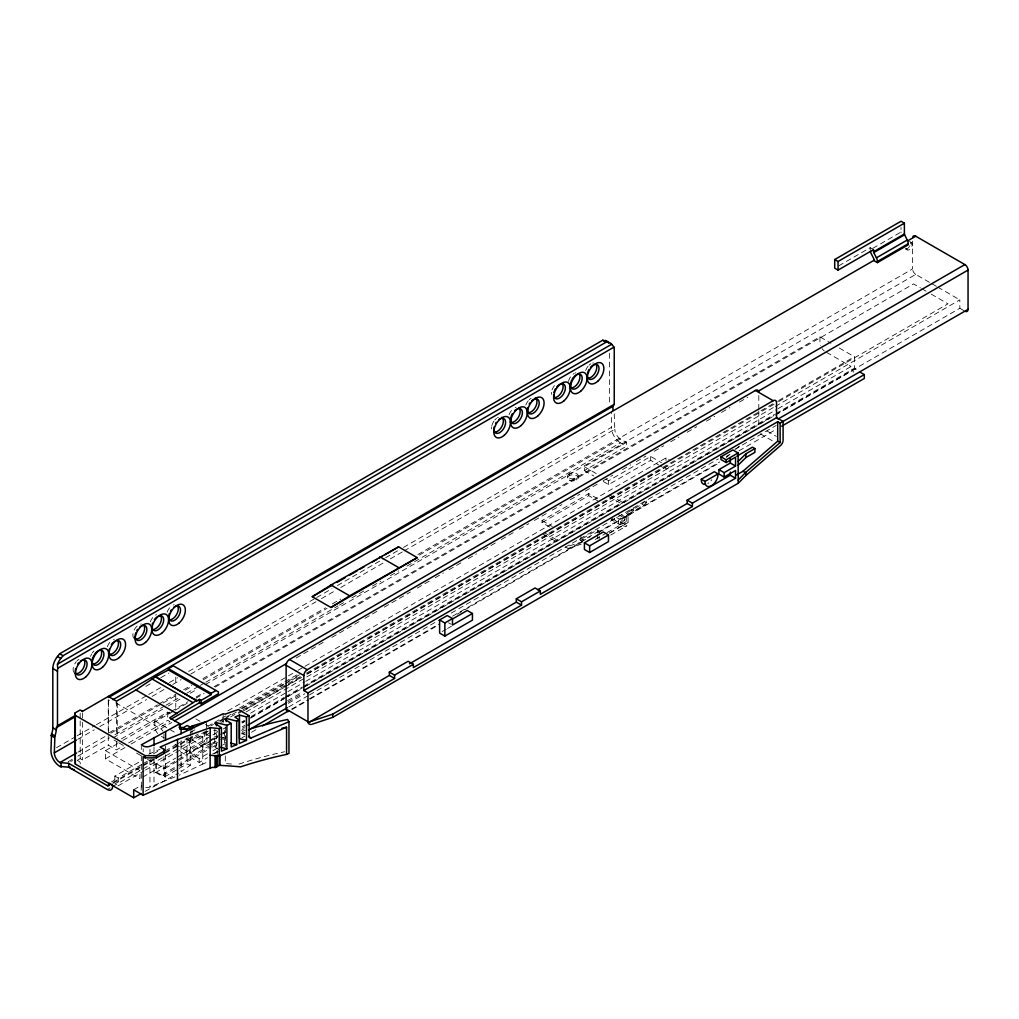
<?xml version="1.0" encoding="UTF-8"?>
<svg xmlns="http://www.w3.org/2000/svg" width="1019" height="1019" viewBox="0 0 1019 1019"><rect width="100%" height="100%" fill="white"/><g stroke="black" fill="none" stroke-linecap="round" stroke-linejoin="round"><path stroke-width="0.75" stroke-dasharray="5 3.75" d="M910.655 242.331A4.229 2.446 -60 0 1 911.954 243.082L912.247 245.031A4.229 2.446 -60 0 1 909.292 249.642A4.229 2.446 -60 0 1 906.337 248.432M620.405 524.186L620.405 522.136L633.398 508.608L633.398 510.646L620.405 524.186L622.838 525.587A7.4 4.267 60 0 0 628.061 522.569L628.061 514.264L643.715 505.233L646.288 502.673L646.288 498.355M620.405 522.136L622.838 523.537A4.891 2.828 60 0 0 626.29 521.55L626.29 513.245L641.945 504.201L644.505 501.641L646.288 502.673M726.241 457.493L731.043 453.34M735.845 449.175L739.45 446.055M190.286 737.692L190.286 765.32L181.102 771.65L181.102 740.227M838.803 265.806L870.201 247.681L873.563 249.617M872.875 248.279L901.025 232.039L901.025 227.415M108.447 733.158L108.447 702.295L111.95 700.282M145.832 686.373L152.633 682.45M160.785 677.737L168.95 673.024M56.453 747.742L75.737 736.61M77.113 735.82L95.022 725.477M96.397 724.687L147.347 695.264M148.723 694.474L161.117 687.316M169.383 682.539L177.65 677.775M188.668 671.419L315.355 598.268M316.731 597.478L331.888 588.727M337.391 585.543L384.214 558.514M385.59 557.724L397.983 550.566M403.499 547.381L611.438 427.33L611.438 411.943M77.724 739.348L94.245 729.808M99.76 726.623L146.583 699.594M152.086 696.41L164.479 689.252M172.746 684.488L181.013 679.711M190.642 674.145L315.966 601.796M321.469 598.624L335.251 590.663M340.754 587.492L384.825 562.042M390.328 558.871L402.722 551.712M404.097 550.91L614.801 429.266L614.19 413.013M109.199 732.725L157.423 704.881M158.798 704.091L175.332 694.538M183.611 689.774L191.878 684.997M202.896 678.629L325.532 607.821M332.423 603.847L340.69 599.07M417.866 554.527L912.565 268.914L912.565 241.134M77.826 752.239L105.365 736.329M110.867 733.158L161.83 703.734M163.206 702.944L175.599 695.786M185.241 690.22L192.12 686.246M203.138 679.89L327.074 608.33M419.344 555.062L620.405 438.972L626.379 442.424L626.379 446.309L584.346 470.574L584.346 466.702L626.379 442.424M68.184 761.69L72.311 759.295M77.826 756.123L109.492 737.832M115.007 734.648L164.581 706.027M165.957 705.237L179.726 697.289M186.617 693.302L199.011 686.156M200.386 685.354L204.513 682.972M205.889 682.182L338.091 605.846M339.48 605.057L343.607 602.675M351.873 597.898L364.267 590.74M372.521 585.976L380.788 581.199M390.43 575.633L398.684 570.869M406.95 566.093L620.405 442.857L626.379 446.309M112.994 737.871L162.569 709.249M168.071 706.065L181.841 698.117M190.107 693.353L196.985 689.379M205.252 684.602L915.737 274.417L930.895 283.167M77.61 760.149L80.183 758.658L82.475 759.983L108.256 745.106L116.523 749.869L123.261 745.984M121.363 738.902L167.715 712.141L169.956 713.427M157.678 733.527A7.4 4.267 60 0 1 154.824 726.496L154.824 720.853L169.969 712.115M171.358 711.313L187.878 701.773M196.145 697.009L203.023 693.035M214.041 686.679L819.938 336.856L830.969 343.225M105.492 750.646L139.96 770.542L139.96 778.72L105.492 758.824L105.492 750.646L121.949 741.144M122.891 740.393L173.854 710.969M175.23 710.179L187.623 703.021M195.89 698.257L204.157 693.48M215.175 687.112L913.534 283.919L920.424 287.906M128.649 742.876L167.715 720.318L169.956 721.605L130.177 744.571M105.492 758.824L128.814 745.36M115.72 702.83L160.76 728.84L171.778 722.471M296.134 658.007L326.424 640.518M331.939 637.346L359.465 621.45M364.98 618.266L377.374 611.107M384.252 607.133L410.415 592.026M417.306 588.052L429.687 580.906M435.202 577.722L443.456 572.958M448.971 569.774L462.741 561.826M468.243 558.641L476.51 553.877M483.388 549.903L495.782 542.745M501.284 539.573L513.678 532.415M519.193 529.23L528.823 523.664M534.338 520.492L546.732 513.334M552.234 510.15L561.877 504.596M570.13 499.819L579.773 494.253M585.275 491.082L597.669 483.923M603.172 480.739L612.814 475.172M622.456 469.619L630.71 464.842M636.225 461.658L645.855 456.104M654.122 451.328L663.764 445.762M670.642 441.787L678.909 437.024M687.163 432.247L696.805 426.681M706.447 421.127L714.701 416.351M721.592 412.377L729.846 407.613M739.488 402.046L747.755 397.27M605.936 479.159L608.636 480.713L650.67 456.448L661.433 462.664M549.738 527.078L542.032 522.62L542.032 520.582L588.74 493.604L599.019 499.539M542.032 522.62L588.74 495.654L597.733 500.851M603.235 481.49L608.636 484.598L650.67 460.333L658.745 464.995M141.628 764.505L118.204 778.032L118.204 781.879L114.841 779.943L114.841 776.083L141.03 760.976M153.423 753.818L160.314 749.831M190.629 732.33L197.52 728.356M227.836 710.854L287.078 676.654M288.453 675.852L296.72 671.075M298.108 670.285L303.611 667.101M304.987 666.311L665.993 457.888L669.356 459.824M111.479 781.879L114.841 779.943M143.017 763.715L151.283 758.938M165.053 750.978L176.083 744.622M177.459 743.819L188.477 737.463M207.774 726.318L213.277 723.133M214.665 722.344L225.683 715.975M239.465 708.027L283.549 682.564M284.925 681.775L297.331 674.616M112.88 782.477L153.334 759.117M165.256 752.239L193.304 736.036M210.729 725.987L213.48 724.394M218.996 721.21L233.275 712.969M241.044 708.472L287.014 681.94M287.906 681.431L299.42 674.782M112.829 783.394L154.175 759.524M165.193 753.168L198.272 734.062M220.321 721.337L223.072 719.745M224.46 718.955L236.854 711.784M242.369 708.613L283.715 684.743M285.091 683.94L298.873 675.992M186.541 739.17L189.292 740.762L205.825 731.222M220.97 722.471L223.721 720.879M230.612 716.905L241.63 710.549M243.006 709.759L287.065 684.309M288.441 683.52L300.834 676.361M306.35 673.177L777.293 401.282M778.669 400.492L854.406 356.765L854.444 368.445L857.641 370.738M114.841 783.815L118.204 781.879M238.624 713.376L286.836 685.545M288.211 684.755L301.993 676.794M307.496 673.623L777.204 402.441M778.58 401.639L948.001 303.828L928.704 292.682M107.377 789.534L110.128 787.942M112.6 786.515L209.073 730.827M243.528 710.931L283.741 687.71M284.861 687.061L301.649 677.368M306.91 674.336L669.356 465.084A7.4 4.267 60 0 1 664.121 468.103L660.095 465.772M117.962 785.929L144.15 770.81M145.526 770.007L214.945 729.922L217.684 731.502M246.127 711.937L773.956 407.18M775.332 406.39L959.834 299.866L959.834 308.273L775.319 414.797M175.039 744.214L185.942 750.506L217.607 732.215M223.123 729.044L225.874 727.451M250.661 713.134L286.466 692.461M287.842 691.672L304.363 682.131M305.738 681.342L776.695 409.434M778.07 408.644L851.056 366.509A5.554 3.197 60 0 0 853.795 372.19M142.711 777.14L175.625 758.136M176.988 757.346L204.424 741.514L206.908 742.94L206.908 734.763L204.424 733.336L204.424 741.514M207.456 753.818L199.202 758.595L189.292 752.226L208.577 741.093M209.952 740.303L218.219 735.527M219.595 734.737L225.097 731.553M241.63 722.012L244.382 720.42M251.26 716.446L284.314 697.365M285.689 696.576L302.21 687.035M303.598 686.233L774.542 414.338M775.918 413.548L854.406 368.228M147.5 759.372L155.716 764.123L155.716 772.517L217.671 736.75M223.186 733.565L225.938 731.973M242.458 722.446L245.21 720.853M250.725 717.669L283.766 698.588M285.142 697.798L301.662 688.258M303.038 687.456L773.943 415.586M189.852 753.194L211.888 740.482M213.264 739.679L217.404 737.297M222.906 734.113L225.658 732.521M242.191 722.981L244.942 721.401M250.445 718.217L286.25 697.544M287.625 696.754L304.159 687.214M305.534 686.411L854.966 369.196M156.467 763.893L156.467 772.071L164.683 776.809L164.683 768.644L177.815 761.053M179.127 760.301L187.012 755.741M185.942 750.506A5.554 3.197 60 0 0 189.852 757.079L209.137 745.946M210.513 745.156L217.404 741.182M222.906 737.998L225.658 736.406M242.191 726.865L244.942 725.273M287.625 700.639L302.77 691.888M133.693 789.789L141.157 785.471M155.716 772.517L160.76 775.434A4.496 2.598 60 0 0 163.932 773.599L217.633 742.596M223.148 739.412L225.9 737.832M242.42 728.292L245.171 726.7M287.855 702.053L303 693.315M163.002 775.65L178.147 766.912M179.522 766.122L211.2 747.831M212.576 747.042L218.079 743.857M241.49 730.343L244.242 728.751M288.301 703.314L304.821 693.773M164.683 776.809L177.815 769.23M179.127 768.479L187.012 763.919L190.286 765.32M212.971 750.646L221.238 745.87M222.613 745.08L225.365 743.488M241.885 733.947L244.636 732.355M288.708 706.919L307.98 695.786M309.368 694.983L438.807 620.253M451.2 613.094L718.344 458.868M734.865 449.328L776.185 425.471M599.108 530.988L583.454 540.019L580.894 540.427L579.123 539.395L581.683 539L597.338 529.956L599.108 530.988L599.108 535.141M145.131 791.343L178.516 773.141M726.305 456.461L728.98 454.92M616.559 517.486L619.246 519.04L623.997 516.289L621.323 514.748M189.852 757.079L199.202 762.479L207.456 757.703M214.347 753.729L218.474 751.347M241.885 737.832L244.636 736.24M251.527 732.266L258.418 728.292M291.459 709.211L307.98 699.671M309.368 698.868L438.807 624.137M452.576 616.189L590.281 536.682M597.159 532.708L719.72 461.951M739.004 450.818L776.185 429.356M292.236 709.453L308.744 699.926M310.12 699.123L438.055 625.258M457.314 614.139L582.499 541.866M599.006 532.338L720.064 462.448M595.198 539.497L605.719 533.421M607.044 532.657L626.29 521.55M609.489 532.899L625.284 523.779M609.642 533.204L628.061 522.569M442.246 631.551L446.195 629.271M447.507 628.506L451.442 626.239M610.738 535.077L626.532 525.957M212.614 754.022L215.85 752.442A5.184 2.993 0 0 0 217.213 750.353A6.534 3.77 0 0 1 217.9 748.583M208.182 731.132L202.756 733.68L202.756 764.097L179.255 775.153M202.756 764.097L205.94 762.683M148.774 754.187L160.098 749.22M214.805 729.629L214.805 746.889L216.397 746.201L216.397 730.508M226.18 741.998L224.588 742.685L224.588 726.993M145.717 787.458A5.286 3.057 0 0 0 149.971 786.999L176.325 776.338M582.651 541.675L568.003 546.35L568.003 548.4L582.651 543.726M191.992 736.533L191.992 739.527L206.449 734.954L217.455 736.661M219.021 736.903L225.314 737.871A306.49 176.949 0 0 0 220.69 739.628M909.534 241.452L911.406 242.535M910.413 243.388L912.285 244.471M905.305 248.776L907.177 249.859M932.27 283.957L936.41 286.339M937.786 287.141L959.834 299.866M959.834 308.273L964.878 311.177M921.8 288.695L927.315 291.88M839.248 348.001L854.406 356.765M826.536 352.345L851.056 366.509M766.899 430.935L776.338 436.387M760.301 433.839L773.79 441.622M584.346 466.702L597.847 474.485M584.346 470.574L593.797 476.039M641.945 504.201L643.715 505.233M609.693 494.916L624.188 503.297M608.356 496.202L622.851 504.571M630.761 509.131L633.398 510.646M626.29 513.245L628.061 514.264M618.202 514.493L624.889 518.365M611.655 518.276L618.355 522.136M623.997 516.289A4.624 2.675 -60 0 1 623.908 521.626A4.624 2.675 -60 0 1 619.335 524.275L611.273 519.614A4.624 2.675 -60 0 0 613.081 519.639M581.683 539L583.454 540.019M542.032 520.582L552.311 526.505M544.299 532.67L558.807 541.051M542.961 533.956L556.145 541.56M565.367 546.885L568.003 548.4M448.551 622.775L451.162 624.278M242.076 732.597L245.095 734.342M241.758 733.311L244.42 734.852M195.915 718.943L200.042 721.325M205.558 724.509L208.322 726.101M154.824 720.853L176.886 733.591M161.422 736.342L164.148 737.922M180.159 751.589L187.012 755.538M156.467 763.69L164.683 768.644M114.001 740.036L117.567 742.099M118.764 742.787L124.229 745.946M136.559 753.054L142.023 756.213M141.323 785.573L141.157 790.247M114.841 776.083L118.204 778.032M214.805 746.889L220.079 750.315M191.992 739.527L202.756 747.105A306.49 176.949 0 0 1 211.595 743.271M870.201 247.681L870.201 249.833M819.938 336.856L819.938 342.499A7.4 4.267 60 0 0 820.512 345.568M758.798 395.487L758.798 409.332M758.798 410.874L758.798 424.719M665.993 457.888L665.993 460.512M650.67 456.448L650.67 460.333M609.566 353.313L609.566 403.282M608.636 480.713L608.636 484.598M599.108 536.516L599.108 539.293M597.338 529.956L597.338 532.733M597.338 534.109L597.338 538.261A4.891 2.828 60 0 1 597.287 538.86M588.74 493.604L588.74 495.654M580.894 536.109L580.894 540.427M578.232 475.86L578.232 477.809M576.69 478.026L576.69 479.962M569.213 475.644L569.213 473.708A5.286 3.057 0 0 1 577.977 474.918A5.286 3.057 0 0 1 572.13 478.879A5.286 3.057 0 0 1 568.678 474.077M567.672 475.86L567.672 477.809M225.314 726.802L225.314 746.94M225.314 756.022L225.314 763.575A368.292 119.86 20.5 0 1 232.663 764.123M223.11 713.797L223.11 716.739M223.11 718.217L223.11 722.624M217.213 750.353L217.213 754.761M206.449 723.019L206.449 728.98M206.449 730.47L206.449 734.954M199.202 758.595L199.202 762.479M191.992 730.572L191.992 735.043M190.286 731.553L190.286 736.164M189.292 740.762L189.292 752.226M187.012 738.265L187.012 763.919M175.752 677.062L175.752 685.023M175.752 694.563L175.752 707.301M167.715 712.141L167.715 720.318M165.613 746.048L165.613 780.592M163.932 734.342L163.932 739.042M163.932 756.327L163.932 773.599M154.009 746.952L154.009 757.945M154.009 759.524L154.009 786.209M149.959 749.182L149.959 753.55M149.959 759.588L149.959 786.999M143.195 748.838L143.195 751.755M141.323 746.418L141.323 749.525M141.323 755.754L141.323 790.349M117.274 702.868L117.274 738.189M116.523 701.199L116.523 735.743M116.523 742.023L116.523 749.869M108.256 699.556L108.256 734.113M108.256 735.68L108.256 745.106M82.475 712.88L82.475 720.726M82.475 722.305L82.475 759.983M80.183 713.122L80.183 719.401M80.183 720.968L80.183 758.658M77.444 760.607A5.286 3.057 0 0 1 80.081 764.263M70.77 761.537A5.286 3.057 0 0 1 72.655 760.607M620.405 438.972A7.923 4.573 60 0 1 614.801 429.266M619.335 524.275A4.624 2.675 -60 0 1 619.246 519.04M585.645 370.534A8.318 4.802 -60 0 1 588.218 366.076M589.071 365.171A8.318 4.802 -60 0 1 590.893 363.796M592.701 363.07A8.318 4.802 -60 0 1 593.555 362.993M620.405 442.857A12.687 7.324 60 0 1 611.438 427.33M551.445 394.417A8.318 4.802 -60 0 1 551.445 392.302M552.018 389.946A8.318 4.802 -60 0 1 556.336 383.819M73.725 672.247A8.318 4.802 -60 0 1 76.298 661.624M77.151 660.72A8.318 4.802 -60 0 1 78.972 659.344M90.551 656.376A8.318 4.802 -60 0 1 91.634 654.032M92.334 652.924A8.318 4.802 -60 0 1 93.965 651.014M107.364 646.67A8.318 4.802 -60 0 1 110.791 641.308M113.529 639.473A8.318 4.802 -60 0 1 114.421 639.206M133.999 638.365A8.318 4.802 -60 0 1 133.514 631.563A8.318 4.802 -60 0 1 138.762 624.825M140.584 624.112A8.318 4.802 -60 0 1 141.437 624.023M150.328 621.857A8.318 4.802 -60 0 1 153.754 616.495M155.576 615.119A8.318 4.802 -60 0 1 156.493 614.674M167.141 612.152A8.318 4.802 -60 0 1 172.389 605.413M173.306 604.968A8.318 4.802 -60 0 1 174.211 604.687M491.655 428.935A8.318 4.802 -60 0 1 491.655 426.808M491.871 425.649A8.318 4.802 -60 0 1 494.011 421.025M494.801 420.006A8.318 4.802 -60 0 1 496.546 418.338M497.476 417.726A8.318 4.802 -60 0 1 498.393 417.281M509.041 414.758A8.318 4.802 -60 0 1 514.289 408.02M515.206 407.575A8.318 4.802 -60 0 1 516.111 407.294M525.855 405.052A8.318 4.802 -60 0 1 528.428 400.594M529.281 399.69A8.318 4.802 -60 0 1 531.103 398.314M568.475 381.424A8.318 4.802 -60 0 1 574.079 373.502M574.996 373.056A8.318 4.802 -60 0 1 575.888 372.788M614.597 518.62A4.624 2.675 -60 0 1 614.1 519.053M909.84 245.745A4.229 2.446 -60 0 1 909.534 246.331M909.177 246.891A4.229 2.446 -60 0 1 908.349 247.859M907.891 248.254A4.229 2.446 -60 0 1 905.662 248.916M160.76 728.84A4.496 2.598 60 0 1 163.002 731.209M108.447 702.295A4.496 2.598 60 0 1 109.377 700.244M915.737 274.417A4.496 2.598 60 0 1 912.565 268.914M901.063 232.74A6.076 3.503 60 0 1 901.025 232.039M242.267 731.362A306.49 176.949 0 0 1 245.273 730.406M238.994 764.084A306.49 176.949 0 0 1 284.619 751.767M212.729 742.813A306.49 176.949 0 0 1 216.117 741.424M711.784 479.682A9.247 5.337 -60 0 1 710.88 480.879M708.867 482.828A9.247 5.337 -60 0 1 707.797 483.554M824.358 351.02A7.4 4.267 60 0 1 822.091 348.638M569.621 480.178A5.286 3.057 0 0 0 578.168 478.28A5.286 3.057 0 0 0 571.06 474.956A5.286 3.057 0 0 0 569.621 480.178"/><path stroke-width="1.5" d="M141.323 793.534L133.693 797.75L133.693 789.789L143.106 795.228L177.51 780.159L212.067 767.434L215.697 767.434L215.697 755.512M179 727.209L183.445 727.604L187.012 725.541L190.286 726.942L186.643 729.451L179.777 729.107L179.777 723.732L141.323 744.851L143.195 745.933A5.286 3.057 0 0 0 149.971 746.277L179.255 734.432L223.11 713.797L225.314 714.141A306.49 176.949 0 0 1 238.408 709.542L249.133 715.733L249.12 736.661A2.662 1.745 -52.2 0 0 251.26 737.896M170.988 719.21L199.393 702.817L199.495 699.391L201.163 700.359L211.137 694.601L211.137 693.315L168.441 668.668L168.441 669.954L211.137 694.601M199.393 702.817L201.061 703.785L201.163 700.359M143.106 795.228L143.106 756.671L145.182 757.856L156.391 757.856L163.855 753.55L164.161 749.411L160.098 747.067L177.51 739.437L210.207 727.668L219.238 728.572L221.403 727.642L221.403 751.169L226.893 748.812L226.893 725.286L231.198 723.439L231.198 746.965L236.688 744.609L236.688 721.083L239.287 719.962L239.287 743.501L246.471 740.405L246.471 716.879L249.133 715.733M163.855 753.55L164.161 749.411M215.697 767.434L219.123 765.396A7.859 2.56 20.5 0 1 220.04 765.396A362.547 117.987 20.5 0 1 240.599 766.848A301.535 174.096 0 0 1 286.556 754.404L288.963 753.372L288.963 721.707L287.587 719.49A306.49 176.949 0 0 0 249.833 729.018M75.406 715.427L57.484 725.77L56.185 729.77A13.209 7.63 -60 0 1 54.924 735.896L54.313 752.863A7.923 4.573 60 0 0 59.917 762.569L68.681 763.307L107.377 785.649A2.637 1.528 60 0 0 109.237 784.579L109.237 783.178L112.6 785.114L112.6 786.515A7.4 4.267 60 0 1 107.377 789.534L68.681 767.192L59.917 766.454A12.687 7.324 60 0 1 50.95 750.927L51.561 733.947A13.209 7.63 -60 0 0 52.822 727.833L52.822 668.515A13.209 7.63 -60 0 1 57.484 656.478L59.662 653.778L602.738 340.231L608.267 342.371A13.209 7.63 -60 0 1 611.629 344.269A16.355 12.839 86.3 0 1 613.922 347.173A13.209 7.63 -60 0 1 614.24 349.772L614.24 404.326L612.928 406.288L108.549 697.493M738.087 480.115L745.908 472.217L780.121 442.59L780.121 423.127L777.688 421.726L307.98 692.92L303.866 690.538L303.866 675.546A4.751 2.751 -60 0 1 307.228 669.725L773.192 400.709A4.751 2.751 -60 0 1 776.554 402.645L776.554 417.65L303.866 690.538M782.974 441.367A4.751 2.751 -60 0 1 780.541 445.52L745.908 475.516L738.253 483.223L332.729 717.351L312.247 724.178M57.484 725.77L57.484 671.203A13.209 7.63 -60 0 1 57.803 668.247A16.355 12.839 86.3 0 1 57.484 664.197A13.209 7.63 -60 0 1 60.847 658.414L63.025 655.714L606.101 342.18L608.267 342.371M738.087 465.288L745.908 457.531L754.901 452.347L754.901 448.589L745.908 453.786L738.087 461.531M736.635 474.918L742.953 471.262L777.688 441.176L777.688 421.726M108.256 696.423L116.523 701.199L135.947 689.978L155.614 676.718L196.96 700.855L199.495 699.391M179.777 723.732L169.638 717.885L196.629 700.397M312.273 596.701L330.946 585.021L398.582 546.859L417.268 557.648L330.946 607.477L312.273 596.701L332.818 584.83M330.946 607.477L349.632 595.809L417.268 557.648M57.484 664.197L611.629 344.269M57.803 668.247L613.922 347.173M877.397 262.622L877.397 261.539A6.076 3.503 60 0 0 876.416 257.832L873.767 252.585A1.325 0.764 60 0 1 873.563 251.769L873.563 249.617L838.064 270.111L834.701 268.175L834.701 259.539L901.025 221.25L904.388 223.186L904.388 233.975A1.325 0.764 60 0 0 904.605 234.778L907.241 240.025A6.076 3.503 60 0 1 908.222 243.745L908.222 244.815L877.397 262.622L874.022 260.673L874.022 259.59A1.325 0.764 60 0 0 873.818 258.788L871.169 253.54A6.076 3.503 60 0 1 870.353 251.273M834.701 259.539L838.064 261.488L904.388 223.186M873.563 251.769L904.388 233.975M133.693 797.75L75.317 764.046L75.037 712.943L80.183 709.976L82.475 711.313M873.767 252.585L904.605 234.778M82.297 711.44L614.24 404.326M56.185 727.732L75.47 716.586M876.416 257.832L907.241 240.025M112.994 699.671L874.429 260.062M907.47 240.981L915.737 236.217L964.878 264.583A4.496 2.598 60 0 1 968.05 270.086L968.05 309.343A4.496 2.598 60 0 1 965.375 311.419M168.441 668.668L173.319 665.84L218.384 691.863L218.435 693.748L201.061 703.785M155.614 676.718L168.441 669.954M877.397 261.539L908.222 243.745M336.932 582.46L345.148 577.709M349.262 575.34L357.478 570.589M360.216 569.01L364.331 566.64M372.546 561.889L376.661 559.52M379.399 557.941L382.138 556.349M384.889 554.769L398.582 546.859M54.313 752.863L76.349 740.138M59.917 762.569L76.438 753.028M211.137 693.315L216.015 690.5M174.529 720.892L964.878 264.583M288.963 711.3A4.751 2.751 -60 0 1 286.122 709.097L286.122 665.305A4.751 2.751 -60 0 1 289.485 659.484L755.436 390.468A4.751 2.751 -60 0 1 758.429 390.85M179.382 725.413L286.492 663.573M758.76 390.914L968.05 270.086M75.037 712.943L75.317 715.376L145.182 755.703L156.391 755.703L163.855 751.385M107.377 785.649L110.128 784.057M247.923 725.108L286.479 702.855M778.032 419.051L968.05 309.343M537.815 589.708L687.175 503.475L687.175 500.125L692.398 503.144L735.54 478.229L735.54 470.485L724.165 477.058L718.93 474.039L718.93 469.619L724.165 472.638L735.54 466.065L735.54 457.174L726.203 462.562L720.968 459.544L720.968 456.805L732.852 449.939L738.087 452.958L738.253 483.223M248.776 729.973L287.333 707.708M780.121 423.127L864.316 374.597L864.316 378.469L781.688 426.171M439.622 619.947L447.239 615.54L452.474 618.571L452.474 625.042L472.447 613.502L472.447 620.151L444.857 636.085L439.622 633.066L439.622 619.947L444.857 622.966L452.474 618.571M262.545 725.897L288.708 710.791M720.968 456.805L726.203 459.824L738.087 452.958M452.563 618.941L467.212 610.483L472.447 613.502M584.409 542.821L603.248 531.956L608.483 534.975L608.483 541.611L589.644 552.489L584.409 549.47L584.409 542.821L589.644 545.84L608.483 534.975M736.775 456.245L752.468 447.188L754.901 448.589M701.276 479.248L714.319 471.721L718.051 473.873A9.247 5.337 -60 0 1 711.529 485.706A9.247 5.337 -60 0 1 705.008 481.414L701.276 479.248A9.247 5.337 -60 0 0 704.715 484.433M718.93 469.619L730.317 463.046L735.54 466.065M705.008 481.414L718.051 473.873M311.113 724.42A4.98 3.528 -45 0 1 309.509 724.191L309.063 723.936A4.713 3.337 -45 0 1 308.184 722.828L389.347 675.419L389.347 672.094L408.122 661.255L413.357 664.273L413.357 667.598L521.524 605.146L521.524 601.821L540.299 590.982L540.299 594.306L692.398 506.494L692.398 503.144M409.485 663.789L516.302 602.127L516.302 598.803L535.077 587.963L540.299 590.982M687.175 500.125L730.317 475.211L735.54 478.229M389.347 672.094L394.582 675.113L413.357 664.273M307.98 692.92L307.98 721.719A4.751 2.751 -60 0 0 308.031 722.369L332.729 714.141L394.582 678.437L394.582 675.113M226.893 725.286L216.397 722.662L214.805 723.35L221.403 727.642M236.688 721.083L226.18 718.459L224.588 719.147L231.198 723.439M246.471 716.879L239.465 715.121L234.88 717.096L239.287 719.962M288.963 721.707L251.26 737.896L248.636 736.393M210.105 755.206L219.238 756.123L286.556 727.222L286.556 754.404M191.992 729.082L191.992 726.088L206.449 721.528M210.105 768.377L210.207 727.668M246.471 740.405L239.465 738.66L239.465 715.121M230.689 743.118L236.688 744.609M220.894 747.322L226.893 748.812M860.303 372.279L864.316 374.597M755.436 390.468L773.192 400.709M776.554 417.65L783.089 421.42L783.089 440.284M602.738 340.231L606.101 342.18M777.688 441.176L780.121 442.59M742.953 471.262L745.526 472.752M687.175 503.475L692.398 506.494M516.302 598.803L521.524 601.821M516.302 602.127L521.524 605.146M379.896 556.769L398.582 567.545M330.946 585.021L349.632 595.809M389.347 675.419L394.582 678.437M289.485 659.484L307.228 669.725M286.122 665.305L303.866 675.546M286.122 709.097L307.98 721.719M155.945 677.176L196.96 700.855M151.882 678.871L192.897 702.55M135.947 689.978L176.962 713.657M59.662 653.778L63.025 655.714M183.445 727.604L186.643 729.451M57.484 656.478L60.847 658.414M52.822 668.515L57.484 671.203M52.822 727.833L56.185 729.77M51.561 733.947L54.924 735.896M50.95 735.54L54.313 737.476M191.992 726.088L194.387 727.783M838.064 261.488L838.064 270.111M745.908 453.786L745.908 457.531M745.908 472.217L745.908 475.516M730.317 458.601L730.317 463.046M730.317 472.115L730.317 475.211M726.203 459.824L726.203 462.562M724.165 472.638L724.165 477.058M612.928 406.288L612.928 408.339A13.209 7.63 -60 0 0 613.132 410.466M589.644 545.84L589.644 552.489M444.857 622.966L444.857 636.085M332.729 714.141L332.729 717.351M226.18 718.459L226.18 721.592M220.04 754.761L220.04 765.396M219.238 728.572L219.238 756.123M219.123 755.015L219.123 765.396M217.213 756.238L217.213 766.53M216.397 722.662L216.397 725.795M215.124 755.741L215.124 767.447M190.286 726.942L190.286 730.012M181.102 729.222L181.102 733.935M177.51 739.437L177.51 780.159M165.613 731.909L165.613 739.756M156.391 755.703L156.391 757.856M154.009 737.539L154.009 745.386M145.182 755.703L145.182 757.856M75.317 715.376L75.317 764.046M68.681 763.307L68.681 767.192M61.064 763.231L61.064 767.116M574.499 376.177A8.318 4.802 -60 0 1 582.167 377.501A8.318 4.802 -60 0 1 575.697 388.698A8.318 4.802 -60 0 1 570.716 382.724M571.073 381.526A8.318 4.802 -60 0 1 571.557 380.342M572.156 379.183A8.318 4.802 -60 0 1 573.646 377.081M556.833 386.787A8.318 4.802 -60 0 1 565.099 385.972A8.318 4.802 -60 0 1 560.425 397.474A8.318 4.802 -60 0 1 553.61 394.697M553.903 392.43A8.318 4.802 -60 0 1 554.26 391.245M554.744 390.048A8.318 4.802 -60 0 1 555.342 388.901M590.46 367.375A8.318 4.802 -60 0 1 598.726 366.547A8.318 4.802 -60 0 1 594.052 378.062A8.318 4.802 -60 0 1 587.25 375.285M587.53 373.018A8.318 4.802 -60 0 1 587.887 371.82M588.371 370.636A8.318 4.802 -60 0 1 588.969 369.477M578.83 373.553A8.318 4.802 -60 0 1 577.9 383.259A8.318 4.802 -60 0 1 569.914 387.5M535.268 397.894A8.318 4.802 -60 0 1 535.574 406.938A8.318 4.802 -60 0 1 527.638 412.606M604.904 340.422A13.209 7.63 -60 0 1 608.763 343.148M84.22 660.032A8.318 4.802 -60 0 1 82.437 669.636A8.318 4.802 -60 0 1 74.807 673.342M100.55 649.689A8.318 4.802 -60 0 1 99.951 658.834A8.318 4.802 -60 0 1 92.334 663.929M117.847 640.607A8.318 4.802 -60 0 1 116.064 650.224A8.318 4.802 -60 0 1 108.447 653.931M143.526 624.876A8.318 4.802 -60 0 1 142.927 634.022A8.318 4.802 -60 0 1 135.298 639.117M160.34 615.17A8.318 4.802 -60 0 1 159.741 624.316A8.318 4.802 -60 0 1 152.111 629.411M177.637 606.088A8.318 4.802 -60 0 1 176.211 615.17A8.318 4.802 -60 0 1 168.925 619.705M501.628 417.319A8.318 4.802 -60 0 1 501.947 426.35A8.318 4.802 -60 0 1 494.011 432.018M519.053 408.071A8.318 4.802 -60 0 1 518.111 417.777A8.318 4.802 -60 0 1 510.124 422.019M562.501 383.896A8.318 4.802 -60 0 1 561.074 392.965A8.318 4.802 -60 0 1 553.801 397.499M596.128 364.471A8.318 4.802 -60 0 1 594.714 373.553A8.318 4.802 -60 0 1 587.428 378.087M74.221 769.574A5.286 3.057 0 0 1 70.336 767.944M69.827 767.04A5.286 3.057 0 0 1 69.763 766.568M80.297 661.255A8.318 4.802 -60 0 1 87.099 664.031A8.318 4.802 -60 0 1 80.297 674.68A8.318 4.802 -60 0 1 75.623 668.566M77.762 663.929A8.318 4.802 -60 0 1 78.539 662.923M94.576 654.223A8.318 4.802 -60 0 1 103.276 651.612A8.318 4.802 -60 0 1 99.849 663.14A8.318 4.802 -60 0 1 92.219 662.146M92.219 660.019A8.318 4.802 -60 0 1 92.793 657.663M93.264 656.478A8.318 4.802 -60 0 1 93.875 655.319M113.924 641.843A8.318 4.802 -60 0 1 120.726 644.619A8.318 4.802 -60 0 1 113.924 655.255A8.318 4.802 -60 0 1 109.25 649.154M111.389 644.517A8.318 4.802 -60 0 1 113.033 642.607M157.818 616.419A8.318 4.802 -60 0 1 163.702 619.807A8.318 4.802 -60 0 1 157.818 630.009A8.318 4.802 -60 0 1 151.933 626.609M152.213 624.341A8.318 4.802 -60 0 1 152.57 623.157M154.353 619.705A8.318 4.802 -60 0 1 156.901 617.03M173.714 607.324A8.318 4.802 -60 0 1 180.503 610.457A8.318 4.802 -60 0 1 173.103 620.94A8.318 4.802 -60 0 1 169.383 613.438M170.466 611.094A8.318 4.802 -60 0 1 171.167 609.999M140.087 626.736A8.318 4.802 -60 0 1 146.876 629.882A8.318 4.802 -60 0 1 139.476 640.365A8.318 4.802 -60 0 1 135.756 632.863M136.839 630.519A8.318 4.802 -60 0 1 137.54 629.411M531.523 400.989A8.318 4.802 -60 0 1 539.191 402.314A8.318 4.802 -60 0 1 532.733 413.51A8.318 4.802 -60 0 1 527.753 407.536M529.179 403.995A8.318 4.802 -60 0 1 529.88 402.9M517.448 408.861A8.318 4.802 -60 0 1 522.339 413.816A8.318 4.802 -60 0 1 515.614 423.356A8.318 4.802 -60 0 1 510.723 418.401M510.927 417.242A8.318 4.802 -60 0 1 512.366 413.701M514.71 410.695A8.318 4.802 -60 0 1 516.531 409.307M498.8 419.637A8.318 4.802 -60 0 1 505.602 422.414A8.318 4.802 -60 0 1 498.8 433.062A8.318 4.802 -60 0 1 494.113 426.948M495.552 423.407A8.318 4.802 -60 0 1 496.253 422.312M912.718 237.007A4.496 2.598 60 0 1 915.737 236.217M281.868 728.254A301.535 174.096 0 0 1 286.556 727.222M758.633 391.296A4.751 2.751 -60 0 1 758.76 391.818M580.894 391.029A11.757 6.789 -60 0 0 584.626 372.814A11.757 6.789 -60 0 0 570.716 385.144A11.757 6.789 -60 0 0 580.894 391.029M564.08 400.734A11.757 6.789 -60 0 0 567.812 382.52A11.757 6.789 -60 0 0 553.903 394.85A11.757 6.789 -60 0 0 564.08 400.734M597.707 381.31A11.757 6.789 -60 0 0 601.439 363.108A11.757 6.789 -60 0 0 587.53 375.438A11.757 6.789 -60 0 0 597.707 381.31M504.29 435.253A11.757 6.789 -60 0 0 508.022 417.038A11.757 6.789 -60 0 0 494.113 429.368A11.757 6.789 -60 0 0 504.29 435.253M521.104 425.534A11.757 6.789 -60 0 0 524.836 407.333A11.757 6.789 -60 0 0 510.927 419.662A11.757 6.789 -60 0 0 521.104 425.534M537.93 415.828A11.757 6.789 -60 0 0 541.649 397.614A11.757 6.789 -60 0 0 527.74 409.956A11.757 6.789 -60 0 0 537.93 415.828M162.403 632.646A11.757 6.789 -60 0 0 166.122 614.432A11.757 6.789 -60 0 0 152.213 626.761A11.757 6.789 -60 0 0 162.403 632.646M145.577 642.352A11.757 6.789 -60 0 0 149.309 624.137A11.757 6.789 -60 0 0 135.4 636.467A11.757 6.789 -60 0 0 145.577 642.352M85.8 676.871A11.757 6.789 -60 0 0 89.519 658.656A11.757 6.789 -60 0 0 75.61 670.986A11.757 6.789 -60 0 0 85.8 676.871M102.613 667.152A11.757 6.789 -60 0 0 106.333 648.95A11.757 6.789 -60 0 0 92.423 661.28A11.757 6.789 -60 0 0 102.613 667.152M119.427 657.446A11.757 6.789 -60 0 0 123.159 639.231A11.757 6.789 -60 0 0 109.25 651.574A11.757 6.789 -60 0 0 119.427 657.446M179.217 622.927A11.757 6.789 -60 0 0 182.936 604.726A11.757 6.789 -60 0 0 169.027 617.055A11.757 6.789 -60 0 0 179.217 622.927"/></g></svg>
